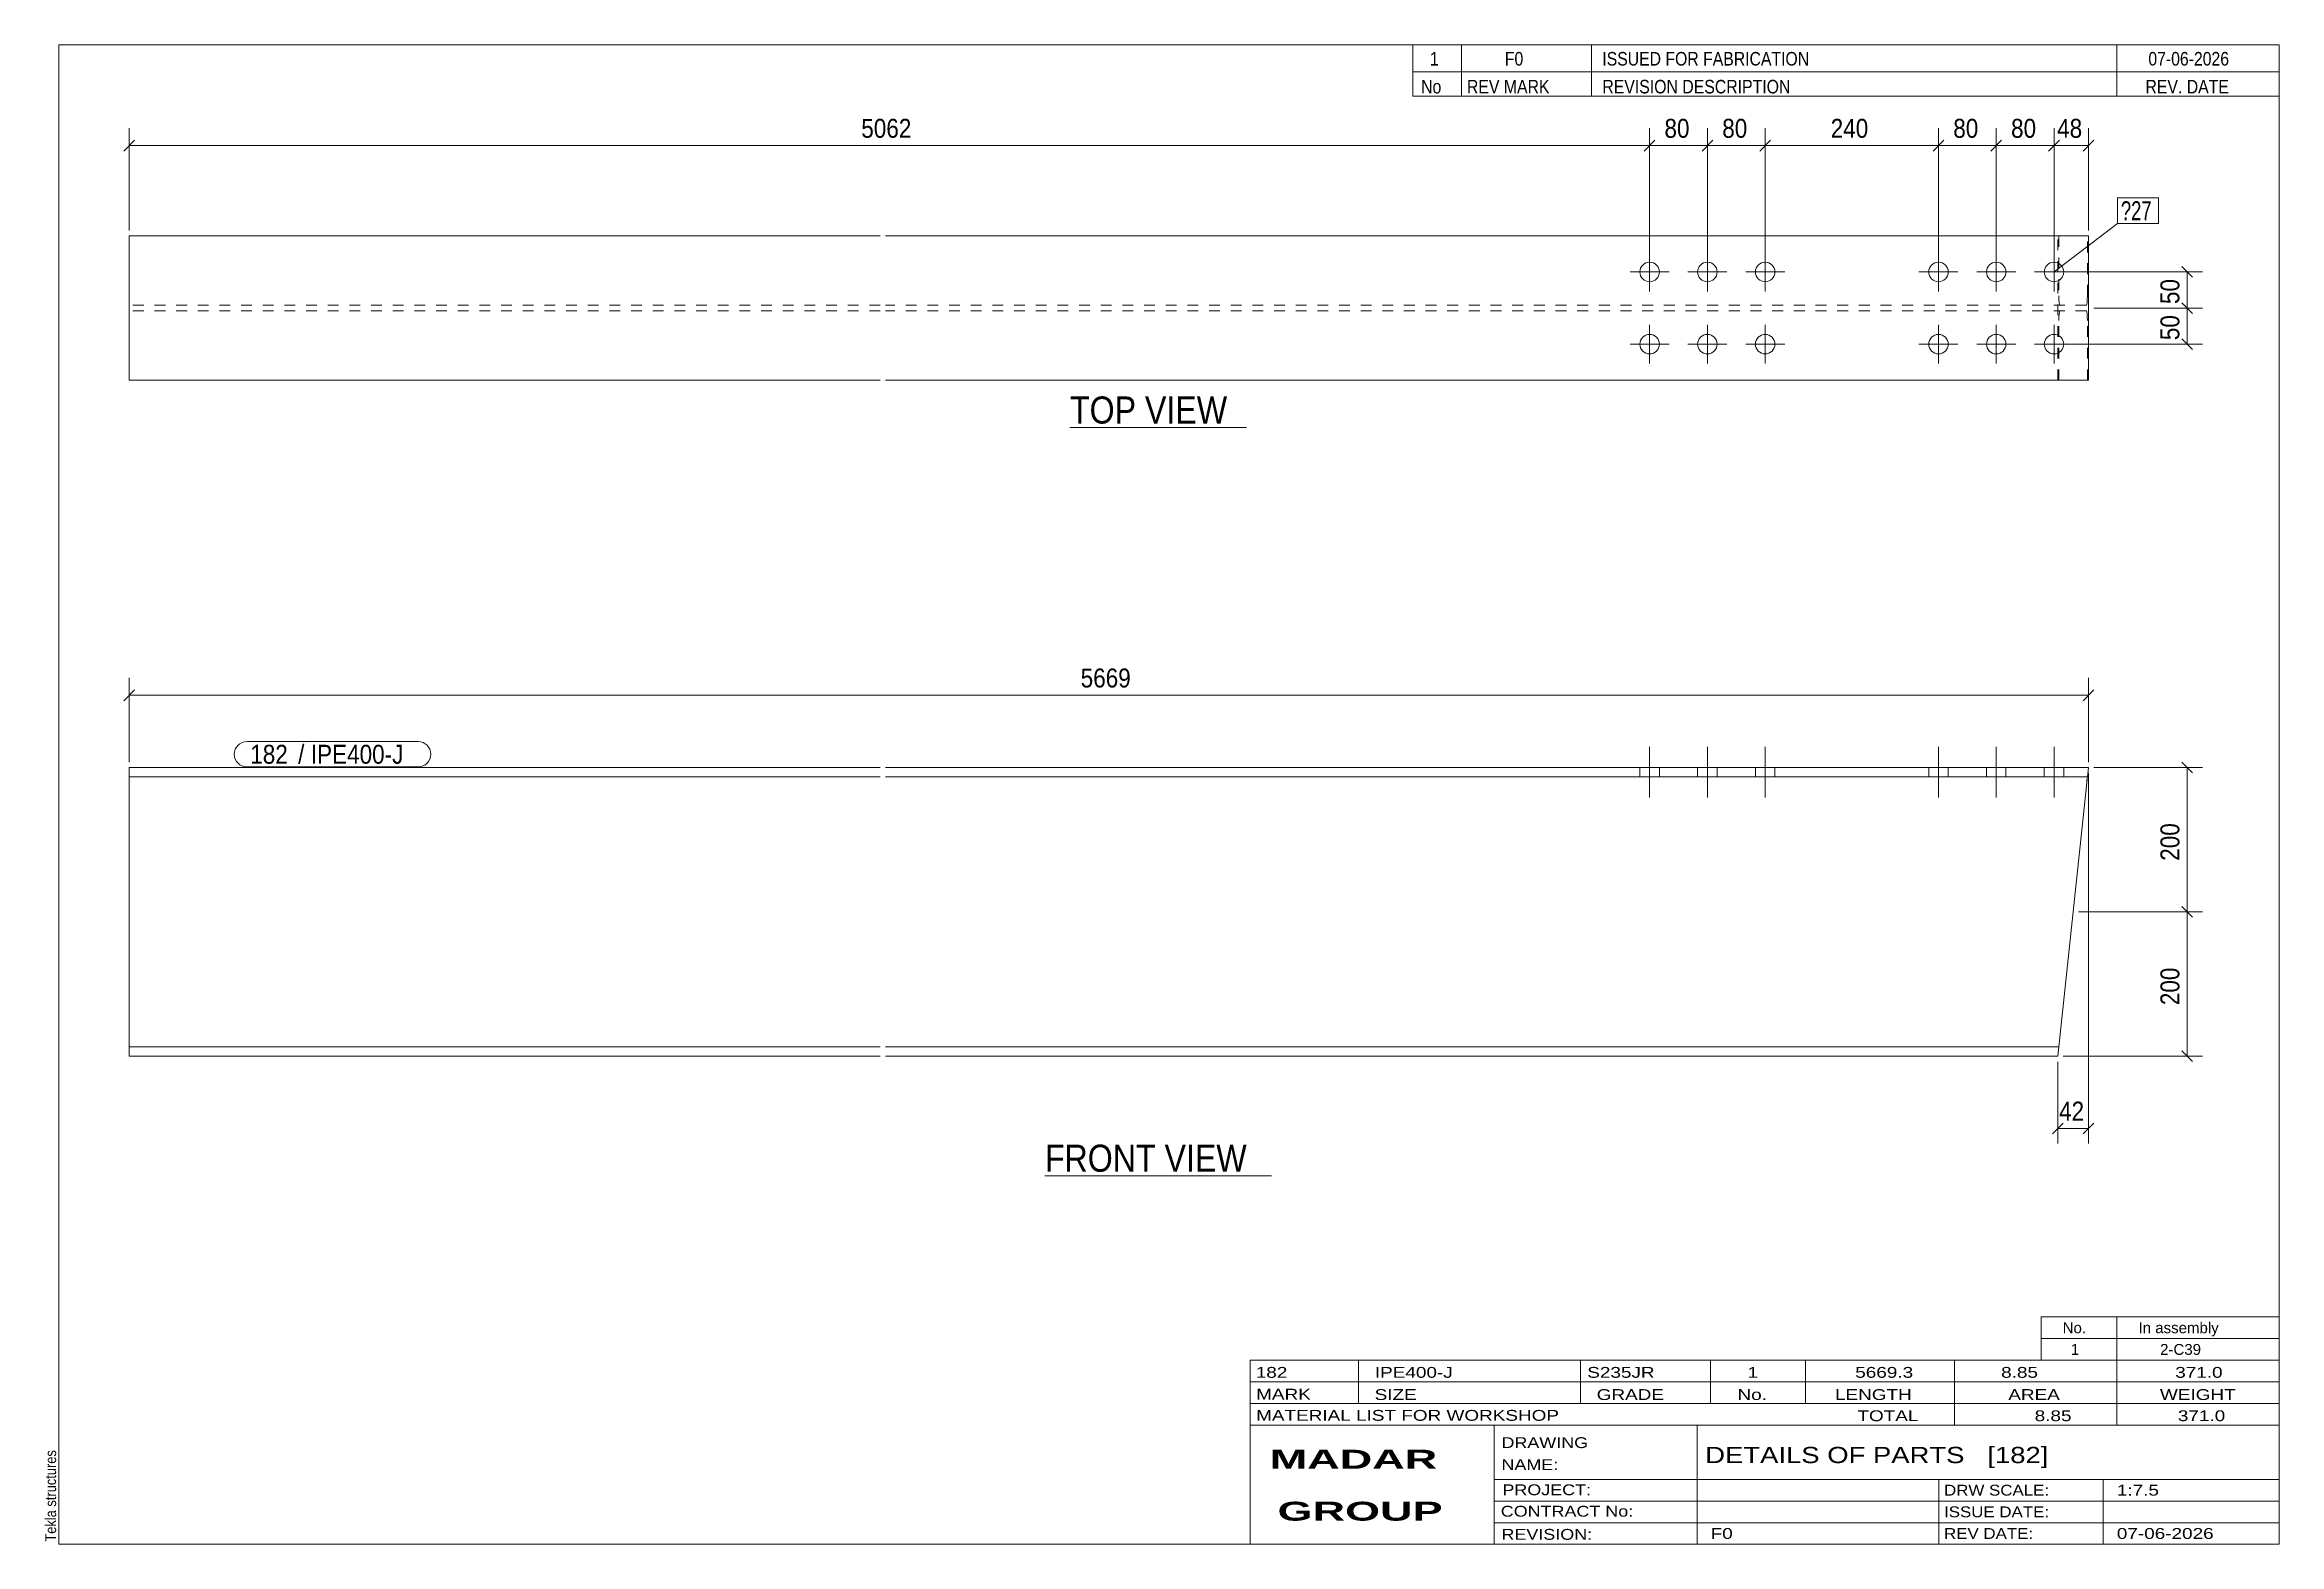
# Model space of a CAD drawing. Header units: millimetres. Extents: x 2 to 415, y 5 to 282.
import ezdxf

# ---------------------------------------------------------------- set-up
doc = ezdxf.new("R2010")
doc.units = ezdxf.units.MM
doc.linetypes.add('XKITLINE00', pattern=[0])
doc.linetypes.add('XKITLINE02', pattern=[4, 2, -2])
for name, color, linetype, lineweight in [('Bolt', 3, 'Continuous', 0), ('BoltMark', 7, 'Continuous', 0), ('Dimensions', 7, 'Continuous', 0), ('DrawingSheet', 5, 'Continuous', 0), ('OtherObjectType', 7, 'Continuous', 0), ('Part', 2, 'Continuous', 0), ('PartMark', 7, 'Continuous', 0)]:
    doc.layers.add(name, color=color, linetype=linetype, lineweight=lineweight)
doc.styles.add('ARIAL', font='ARIAL.TTF')
doc.styles.add('ARIAL_BOLD', font='ARIALBD.TTF')
doc.styles.add('ARIAL_NARROW', font='ARIALN.TTF')

# ---------------------------------------------------------------- blocks, each defined once
blk = doc.blocks.new('*A1')
at = {"layer": 'Bolt', "color": 3, "linetype": 'XKITLINE00', "lineweight": 0}
for p, q in [((298.73, 142.95), (298.73, 152.28)), ((298.73, 142.95), (298.73, 152.28)), ((309.4, 142.95), (309.4, 152.28)), ((309.4, 142.95), (309.4, 152.28)), ((320.07, 142.95), (320.07, 152.28)), ((320.07, 142.95), (320.07, 152.28)), ((352.07, 142.95), (352.07, 152.28)), ((352.07, 142.95), (352.07, 152.28)), ((362.73, 142.95), (362.73, 152.28)), ((362.73, 142.95), (362.73, 152.28)), ((373.4, 142.95), (373.4, 152.28)), ((373.4, 142.95), (373.4, 152.28)), ((296.93, 148.48), (296.93, 146.75)), ((296.93, 148.48), (296.93, 146.75)), ((300.53, 148.48), (300.53, 146.75)), ((300.53, 148.48), (300.53, 146.75)), ((307.6, 148.48), (307.6, 146.75)), ((307.6, 148.48), (307.6, 146.75)), ((311.2, 148.48), (311.2, 146.75)), ((311.2, 148.48), (311.2, 146.75)), ((318.27, 148.48), (318.27, 146.75)), ((318.27, 148.48), (318.27, 146.75)), ((321.87, 148.48), (321.87, 146.75)), ((321.87, 148.48), (321.87, 146.75)), ((350.27, 148.48), (350.27, 146.75)), ((350.27, 148.48), (350.27, 146.75)), ((353.87, 148.48), (353.87, 146.75)), ((353.87, 148.48), (353.87, 146.75)), ((360.93, 148.48), (360.93, 146.75)), ((360.93, 148.48), (360.93, 146.75)), ((364.53, 148.48), (364.53, 146.75)), ((364.53, 148.48), (364.53, 146.75)), ((371.6, 148.48), (371.6, 146.75)), ((371.6, 148.48), (371.6, 146.75)), ((375.2, 148.48), (375.2, 146.75)), ((375.2, 148.48), (375.2, 146.75))]:
    blk.add_line(p, q, dxfattribs=at)
blk = doc.blocks.new('*A2')
at = {"layer": 'Part', "color": 2, "linetype": 'XKITLINE00', "lineweight": 0}
for p, q in [((18, 95.15), (18, 148.48)), ((18, 148.48), (156.67, 148.48)), ((156.67, 146.75), (18, 146.75)), ((157.67, 148.48), (379.75, 148.48)), ((379.57, 146.75), (157.67, 146.75)), ((379.38, 145.02), (374.12, 95.15)), ((379.55, 146.62), (379.38, 145.02)), ((379.57, 146.75), (379.55, 146.62)), ((379.75, 148.48), (379.57, 146.75)), ((156.67, 96.88), (18, 96.88)), ((156.67, 95.15), (18, 95.15)), ((374.31, 96.88), (157.67, 96.88)), ((374.12, 95.15), (157.67, 95.15))]:
    blk.add_line(p, q, dxfattribs=at)
at = {"layer": 'Part', "color": 7, "linetype": 'XKITLINE02', "lineweight": 0}
for p, q in [((379.38, 145.02), (379.51, 146.24)), ((374.32, 97.02), (374.31, 96.88))]:
    blk.add_line(p, q, dxfattribs=at)
blk = doc.blocks.new('*A3')
at = {"layer": 'Bolt', "color": 3, "linetype": 'XKITLINE00', "lineweight": 0}
for p, q in [((298.73, 243.62), (298.73, 236.42)), ((309.4, 243.62), (309.4, 236.42)), ((320.07, 243.62), (320.07, 236.42)), ((352.07, 243.62), (352.07, 236.42)), ((362.73, 243.62), (362.73, 236.42)), ((373.4, 243.62), (373.4, 236.42)), ((295.13, 240.02), (302.33, 240.02)), ((305.8, 240.02), (313, 240.02)), ((316.47, 240.02), (323.67, 240.02)), ((348.47, 240.02), (355.67, 240.02)), ((359.13, 240.02), (366.33, 240.02)), ((369.8, 240.02), (377, 240.02)), ((298.73, 230.28), (298.73, 223.08)), ((309.4, 230.28), (309.4, 223.08)), ((320.07, 230.28), (320.07, 223.08)), ((352.07, 230.28), (352.07, 223.08)), ((362.73, 230.28), (362.73, 223.08)), ((373.4, 230.28), (373.4, 223.08)), ((295.13, 226.68), (302.33, 226.68)), ((305.8, 226.68), (313, 226.68)), ((316.47, 226.68), (323.67, 226.68)), ((348.47, 226.68), (355.67, 226.68)), ((359.13, 226.68), (366.33, 226.68)), ((369.8, 226.68), (377, 226.68))]:
    blk.add_line(p, q, dxfattribs=at)
for centre in [(298.73, 240.02), (309.4, 240.02), (320.07, 240.02), (352.07, 240.02), (362.73, 240.02), (373.4, 240.02), (298.73, 226.68), (309.4, 226.68), (320.07, 226.68), (352.07, 226.68), (362.73, 226.68), (373.4, 226.68)]:
    blk.add_circle(centre, 1.8, dxfattribs=at)
blk = doc.blocks.new('*A4')
at = {"layer": 'Part', "color": 2, "linetype": 'XKITLINE00', "lineweight": 0}
for p, q in [((18, 220.02), (18, 246.68)), ((156.67, 246.68), (18, 246.68)), ((379.75, 246.68), (157.67, 246.68)), ((379.75, 220.02), (379.75, 246.68)), ((18, 220.02), (156.67, 220.02)), ((157.67, 220.02), (379.75, 220.02))]:
    blk.add_line(p, q, dxfattribs=at)
at = {"layer": 'Part', "color": 7, "linetype": 'XKITLINE02', "lineweight": 0}
for p, q in [((374.12, 220.02), (374.12, 246.68)), ((374.31, 246.68), (374.31, 235.62)), ((379.57, 235.62), (379.57, 246.68)), ((374.31, 235.62), (374.32, 234.95)), ((379.55, 234.95), (379.57, 235.62)), ((156.67, 233.88), (18, 233.88)), ((156.67, 232.82), (18, 232.82)), ((379.38, 233.88), (157.67, 233.88)), ((379.38, 232.82), (157.67, 232.82)), ((374.32, 231.75), (374.31, 231.08)), ((374.31, 220.02), (374.31, 231.08)), ((374.32, 234.95), (374.36, 234.39)), ((374.36, 232.31), (374.32, 231.75)), ((374.36, 234.39), (374.42, 234.02)), ((374.42, 232.68), (374.36, 232.31)), ((374.42, 234.02), (374.49, 233.88)), ((374.49, 232.82), (374.42, 232.68)), ((379.38, 233.88), (379.45, 234.02)), ((379.45, 232.68), (379.38, 232.82)), ((379.45, 234.02), (379.51, 234.39)), ((379.51, 232.31), (379.45, 232.68)), ((379.51, 234.39), (379.55, 234.95)), ((379.55, 231.75), (379.51, 232.31)), ((379.57, 231.08), (379.55, 231.75)), ((379.57, 220.02), (379.57, 231.08))]:
    blk.add_line(p, q, dxfattribs=at)
blk = doc.blocks.new('*A5')
at = {"layer": 'DrawingSheet', "color": 5, "linetype": 'XKITLINE00', "lineweight": 0}
for p, q in [((415, 282), (5, 282)), ((5, 282), (5, 5)), ((415, 5), (415, 282)), ((5, 5), (415, 5))]:
    blk.add_line(p, q, dxfattribs=at)
at = {"layer": 'DrawingSheet', "color": 5, "style": 'ARIAL', "width": 0.85}
blk.add_text('Tekla structures', height=2, rotation=90, dxfattribs=at).set_placement((4.5, 5.5))
blk = doc.blocks.new('*A6')
at = {"layer": 'OtherObjectType', "color": 7, "linetype": 'XKITLINE00', "lineweight": 0}
for p, q in [((371, 47), (415, 47)), ((371, 43), (371, 47)), ((385, 43), (385, 47)), ((415, 43), (415, 47)), ((371, 43), (415, 43)), ((371, 39), (371, 43)), ((385, 39), (385, 43)), ((415, 39), (415, 43)), ((371, 39), (415, 39))]:
    blk.add_line(p, q, dxfattribs=at)
at = {"layer": 'OtherObjectType', "color": 7, "style": 'ARIAL_NARROW', "width": 1.211571}
for s, p in [('No.', (375, 44)), ('In assembly', (389, 44)), ('1', (376.5, 40)), ('2-C39', (392.99, 40))]:
    blk.add_text(s, height=2, dxfattribs=at).set_placement(p)
blk = doc.blocks.new('*A7')
at = {"layer": 'OtherObjectType', "color": 7, "linetype": 'XKITLINE00', "lineweight": 0}
for p, q in [((255, 282), (415, 282)), ((415, 282), (255, 282)), ((255, 282), (255, 277)), ((264, 282), (264, 277)), ((288, 282), (288, 277)), ((385, 282), (385, 277)), ((415, 282), (415, 277)), ((255, 277), (415, 277)), ((255, 277), (255, 272.5)), ((255, 277), (415, 277)), ((264, 277), (264, 272.5)), ((288, 277), (288, 272.5)), ((385, 277), (385, 272.5)), ((415, 277), (415, 272.5)), ((415, 272.5), (255, 272.5))]:
    blk.add_line(p, q, dxfattribs=at)
at = {"layer": 'OtherObjectType', "color": 7, "style": 'ARIAL_NARROW'}
for s, width, p in [('1', 1.017001, (258.16, 278.15)), ('F0', 1.017001, (272, 278.15)), ('ISSUED FOR FABRICATION', 1.017001, (290, 278.15)), ('07-06-2026', 1.017001, (390.82, 278.15)), ('No', 1.02, (256.54, 273)), ('REV MARK', 1.02, (265, 273)), ('REVISION DESCRIPTION', 1.02, (290, 273)), ('REV. DATE', 1.02, (390.28, 273))]:
    blk.add_text(s, height=2.5, dxfattribs=dict(at, width=width)).set_placement(p)
blk = doc.blocks.new('*A8')
at = {"layer": 'OtherObjectType', "color": 7, "linetype": 'XKITLINE00', "lineweight": 0}
for p, q in [((225, 39), (415, 39)), ((225, 39), (225, 35)), ((225, 39), (415, 39)), ((245, 35), (245, 39)), ((286, 35), (286, 39)), ((310, 35), (310, 39)), ((327.5, 35), (327.5, 39)), ((355, 35), (355, 39)), ((385, 35), (385, 39)), ((415, 35), (415, 39)), ((225, 35), (415, 35)), ((225, 35), (225, 5)), ((225, 35), (415, 35)), ((245, 31), (245, 35)), ((286, 31), (286, 35)), ((310, 31), (310, 35)), ((327.5, 31), (327.5, 35)), ((355, 31), (355, 35)), ((385, 31), (385, 35)), ((415, 31), (415, 35)), ((225, 31), (415, 31)), ((355, 27), (355, 31)), ((385, 27), (385, 31)), ((415, 27), (415, 31)), ((225, 27), (415, 27)), ((270, 21), (270, 27)), ((307.5, 17), (307.5, 27)), ((415, 21), (415, 27)), ((270, 21), (270, 5)), ((415, 17), (415, 21)), ((270, 17), (415, 17)), ((307.5, 5), (307.5, 17)), ((352.16, 13), (352.16, 17)), ((382.5, 5), (382.5, 17)), ((415, 13), (415, 17)), ((270, 13), (415, 13)), ((352.16, 5), (352.16, 13)), ((415, 9), (415, 13)), ((270, 9), (415, 9)), ((415, 5), (415, 9)), ((225, 5), (415, 5)), ((262.5, 5), (415, 5))]:
    blk.add_line(p, q, dxfattribs=at)
at = {"layer": 'OtherObjectType', "color": 7, "style": 'ARIAL_NARROW'}
for s, height, width, p in [('182', 2, 1.525501, (226.01, 35.76)), ('IPE400-J', 2, 1.525501, (248, 35.76)), ('S235JR', 2, 1.525501, (287.22, 35.76)), ('1', 2, 1.525501, (316.82, 35.76)), ('5669.3', 2, 1.525501, (336.7, 35.76)), ('8.85', 2, 1.525501, (363.64, 35.76)), ('371.0', 2, 1.525501, (395.78, 35.76)), ('MARK', 2, 1.525501, (226.08, 31.73)), ('SIZE', 2, 1.525501, (247.96, 31.66)), ('GRADE', 2, 1.525501, (288.96, 31.66)), ('No.', 2, 1.525501, (314.96, 31.66)), ('LENGTH', 2, 1.525501, (332.96, 31.66)), ('AREA', 2, 1.525501, (364.96, 31.66)), ('WEIGHT', 2, 1.525501, (392.96, 31.66)), ('MATERIAL LIST FOR WORKSHOP', 2, 1.525501, (226.08, 27.82)), ('TOTAL', 2, 1.525501, (337.1, 27.75)), ('8.85', 2, 1.525501, (369.83, 27.75)), ('371.0', 2, 1.525501, (396.27, 27.75)), ('DRAWING', 2, 1.445, (271.38, 22.78)), ('NAME:', 2, 1.445, (271.38, 18.72)), ('DETAILS OF PARTS   [182]', 3, 1.474651, (309, 20)), ('PROJECT:', 2, 1.445, (271.55, 14.07)), ('DRW SCALE:', 2, 1.36, (353.1, 14)), ('1:7.5', 2, 1.525501, (385, 14)), ('CONTRACT No:', 2, 1.445, (271.25, 10.11)), ('ISSUE DATE:', 2, 1.36, (353.1, 10)), ('REVISION:', 2, 1.445, (271.38, 5.84)), ('F0', 2, 1.525501, (310, 6)), ('REV DATE:', 2, 1.36, (353.1, 6)), ('07-06-2026', 2, 1.525501, (385, 6))]:
    blk.add_text(s, height=height, dxfattribs=dict(at, width=width)).set_placement(p)
at = {"layer": 'OtherObjectType', "color": 1, "style": 'ARIAL_BOLD', "width": 1.7}
for s, p in [('MADAR ', (228.58, 18.97)), ('GROUP', (230.03, 9.37))]:
    blk.add_text(s, height=3.5, dxfattribs=at).set_placement(p)
blk = doc.blocks.new('*A9')
at = {"layer": 'Dimensions', "color": 7, "linetype": 'XKITLINE00', "lineweight": 0}
for p, q in [((377.94, 121.82), (400.8, 121.82)), ((397.01, 122.81), (398.99, 120.83)), ((398, 95.15), (398, 121.82)), ((375.12, 95.15), (400.8, 95.15)), ((397.01, 96.14), (398.99, 94.16))]:
    blk.add_line(p, q, dxfattribs=at)
at = {"layer": 'Dimensions', "color": 3}
for p in [(398, 121.82), (398, 95.15)]:
    blk.add_point(p, dxfattribs=at)
at = {"layer": 'Dimensions', "color": 3, "style": 'ARIAL', "width": 0.85}
blk.add_text('200', height=3.5, rotation=90.0002, dxfattribs=at).set_placement((396.55, 104.59))
blk = doc.blocks.new('*A10')
at = {"layer": 'Dimensions', "color": 7, "linetype": 'XKITLINE00', "lineweight": 0}
for p, q in [((397.01, 149.47), (398.99, 147.49)), ((380.75, 148.48), (400.8, 148.48)), ((398, 121.82), (398, 148.48)), ((377.94, 121.82), (400.8, 121.82)), ((397.01, 122.81), (398.99, 120.83))]:
    blk.add_line(p, q, dxfattribs=at)
at = {"layer": 'Dimensions', "color": 3}
for p in [(398, 148.48), (398, 121.82)]:
    blk.add_point(p, dxfattribs=at)
at = {"layer": 'Dimensions', "color": 3, "style": 'ARIAL', "width": 0.85}
blk.add_text('200', height=3.5, rotation=90.0002, dxfattribs=at).set_placement((396.55, 131.26))
blk = doc.blocks.new('*A11')
at = {"layer": 'Dimensions', "color": 7, "linetype": 'XKITLINE00', "lineweight": 0}
for p, q in [((18.99, 162.81), (17.01, 160.83)), ((18, 149.48), (18, 165.02)), ((18, 161.82), (379.75, 161.82)), ((380.74, 162.81), (378.76, 160.83)), ((379.75, 149.48), (379.75, 165.02))]:
    blk.add_line(p, q, dxfattribs=at)
at = {"layer": 'Dimensions', "color": 3}
for p in [(18, 161.82), (379.75, 161.82)]:
    blk.add_point(p, dxfattribs=at)
at = {"layer": 'Dimensions', "color": 3, "style": 'ARIAL', "width": 0.85}
blk.add_text('5669', height=3.5, dxfattribs=at).set_placement((193.68, 163.27))
blk = doc.blocks.new('*A12')
at = {"layer": 'Dimensions', "color": 7, "linetype": 'XKITLINE00', "lineweight": 0}
for p, q in [((379.75, 147.48), (379.75, 79.02)), ((374.12, 94.15), (374.12, 79.02)), ((375.11, 82.81), (373.13, 80.83)), ((380.74, 82.81), (378.76, 80.83)), ((374.12, 81.82), (379.75, 81.82))]:
    blk.add_line(p, q, dxfattribs=at)
at = {"layer": 'Dimensions', "color": 3}
for p in [(374.12, 81.82), (379.75, 81.82)]:
    blk.add_point(p, dxfattribs=at)
at = {"layer": 'Dimensions', "color": 3, "style": 'ARIAL', "width": 0.85}
blk.add_text('42', height=3.5, dxfattribs=at).set_placement((374.34, 83.27))
blk = doc.blocks.new('*A13')
at = {"layer": 'PartMark', "color": 7, "linetype": 'XKITLINE00', "lineweight": 0}
for p, q in [((39.75, 153.28), (71.34, 153.28)), ((39.75, 148.58), (71.34, 148.58))]:
    blk.add_line(p, q, dxfattribs=at)
for centre, start, end in [((39.75, 150.93), 90, 270), ((71.34, 150.93), 270, 90)]:
    blk.add_arc(centre, 2.35, start, end, dxfattribs=at)
at = {"layer": 'PartMark', "color": 1, "style": 'ARIAL', "width": 0.85}
blk.add_text('182', height=3.5, dxfattribs=at).set_placement((40.35, 149.18))
at = {"layer": 'PartMark', "color": 3, "style": 'ARIAL', "width": 0.85}
for s, p in [('/', (49.19, 149.18)), ('IPE400-J', (51.53, 149.18))]:
    blk.add_text(s, height=3.5, dxfattribs=at).set_placement(p)
blk = doc.blocks.new('*A14')
at = {"layer": 'OtherObjectType', "color": 7, "linetype": 'XKITLINE00', "lineweight": 0}
blk.add_line((187.07, 73.07), (228.93, 73.07), dxfattribs=at)
at = {"layer": 'OtherObjectType', "color": 3, "style": 'ARIAL', "width": 0.85}
blk.add_text('FRONT VIEW', height=5, dxfattribs=at).set_placement((187.07, 73.82))
blk = doc.blocks.new('*A15')
at = {"layer": 'Dimensions', "color": 7, "linetype": 'XKITLINE00', "lineweight": 0}
for p, q in [((380.75, 233.35), (400.8, 233.35)), ((397.01, 234.34), (398.99, 232.36)), ((398, 226.68), (398, 233.35)), ((397.01, 227.67), (398.99, 225.69)), ((374.4, 226.68), (400.8, 226.68))]:
    blk.add_line(p, q, dxfattribs=at)
at = {"layer": 'Dimensions', "color": 3}
for p in [(398, 233.35), (398, 226.68)]:
    blk.add_point(p, dxfattribs=at)
at = {"layer": 'Dimensions', "color": 3, "style": 'ARIAL', "width": 0.85}
blk.add_text('50', height=3.5, rotation=90.0002, dxfattribs=at).set_placement((396.55, 227.42))
blk = doc.blocks.new('*A16')
at = {"layer": 'Dimensions', "color": 7, "linetype": 'XKITLINE00', "lineweight": 0}
for p, q in [((374.4, 240.02), (400.8, 240.02)), ((397.01, 241.01), (398.99, 239.03)), ((398, 233.35), (398, 240.02)), ((380.75, 233.35), (400.8, 233.35)), ((397.01, 234.34), (398.99, 232.36))]:
    blk.add_line(p, q, dxfattribs=at)
at = {"layer": 'Dimensions', "color": 3}
for p in [(398, 240.02), (398, 233.35)]:
    blk.add_point(p, dxfattribs=at)
at = {"layer": 'Dimensions', "color": 3, "style": 'ARIAL', "width": 0.85}
blk.add_text('50', height=3.5, rotation=90.0002, dxfattribs=at).set_placement((396.55, 234.09))
blk = doc.blocks.new('*A17')
at = {"layer": 'Dimensions', "color": 7, "linetype": 'XKITLINE00', "lineweight": 0}
for p, q in [((18.99, 264.34), (17.01, 262.36)), ((18, 247.68), (18, 266.55)), ((299.72, 264.34), (297.74, 262.36)), ((298.73, 241.02), (298.73, 266.55)), ((18, 263.35), (298.73, 263.35))]:
    blk.add_line(p, q, dxfattribs=at)
at = {"layer": 'Dimensions', "color": 3}
for p in [(18, 263.35), (298.73, 263.35)]:
    blk.add_point(p, dxfattribs=at)
at = {"layer": 'Dimensions', "color": 3, "style": 'ARIAL', "width": 0.85}
blk.add_text('5062', height=3.5, dxfattribs=at).set_placement((153.17, 264.8))
blk = doc.blocks.new('*A18')
at = {"layer": 'Dimensions', "color": 7, "linetype": 'XKITLINE00', "lineweight": 0}
for p, q in [((299.72, 264.34), (297.74, 262.36)), ((298.73, 241.02), (298.73, 266.55)), ((310.39, 264.34), (308.41, 262.36)), ((309.4, 241.02), (309.4, 266.55)), ((298.73, 263.35), (309.4, 263.35))]:
    blk.add_line(p, q, dxfattribs=at)
at = {"layer": 'Dimensions', "color": 3}
for p in [(298.73, 263.35), (309.4, 263.35)]:
    blk.add_point(p, dxfattribs=at)
at = {"layer": 'Dimensions', "color": 3, "style": 'ARIAL', "width": 0.85}
blk.add_text('80', height=3.5, dxfattribs=at).set_placement((301.47, 264.8))
blk = doc.blocks.new('*A19')
at = {"layer": 'Dimensions', "color": 7, "linetype": 'XKITLINE00', "lineweight": 0}
for p, q in [((310.39, 264.34), (308.41, 262.36)), ((309.4, 241.02), (309.4, 266.55)), ((321.06, 264.34), (319.08, 262.36)), ((320.07, 241.02), (320.07, 266.55)), ((309.4, 263.35), (320.07, 263.35))]:
    blk.add_line(p, q, dxfattribs=at)
at = {"layer": 'Dimensions', "color": 3}
for p in [(309.4, 263.35), (320.07, 263.35)]:
    blk.add_point(p, dxfattribs=at)
at = {"layer": 'Dimensions', "color": 3, "style": 'ARIAL', "width": 0.85}
blk.add_text('80', height=3.5, dxfattribs=at).set_placement((312.14, 264.8))
blk = doc.blocks.new('*A20')
at = {"layer": 'Dimensions', "color": 7, "linetype": 'XKITLINE00', "lineweight": 0}
for p, q in [((321.06, 264.34), (319.08, 262.36)), ((320.07, 241.02), (320.07, 266.55)), ((353.06, 264.34), (351.08, 262.36)), ((352.07, 241.02), (352.07, 266.55)), ((320.07, 263.35), (352.07, 263.35))]:
    blk.add_line(p, q, dxfattribs=at)
at = {"layer": 'Dimensions', "color": 3}
for p in [(320.07, 263.35), (352.07, 263.35)]:
    blk.add_point(p, dxfattribs=at)
at = {"layer": 'Dimensions', "color": 3, "style": 'ARIAL', "width": 0.85}
blk.add_text('240', height=3.5, dxfattribs=at).set_placement((332.17, 264.8))
blk = doc.blocks.new('*A21')
at = {"layer": 'Dimensions', "color": 7, "linetype": 'XKITLINE00', "lineweight": 0}
for p, q in [((353.06, 264.34), (351.08, 262.36)), ((352.07, 241.02), (352.07, 266.55)), ((363.72, 264.34), (361.74, 262.36)), ((362.73, 241.02), (362.73, 266.55)), ((352.07, 263.35), (362.73, 263.35))]:
    blk.add_line(p, q, dxfattribs=at)
at = {"layer": 'Dimensions', "color": 3}
for p in [(352.07, 263.35), (362.73, 263.35)]:
    blk.add_point(p, dxfattribs=at)
at = {"layer": 'Dimensions', "color": 3, "style": 'ARIAL', "width": 0.85}
blk.add_text('80', height=3.5, dxfattribs=at).set_placement((354.8, 264.8))
blk = doc.blocks.new('*A22')
at = {"layer": 'Dimensions', "color": 7, "linetype": 'XKITLINE00', "lineweight": 0}
for p, q in [((363.72, 264.34), (361.74, 262.36)), ((362.73, 241.02), (362.73, 266.55)), ((374.39, 264.34), (372.41, 262.36)), ((373.4, 241.02), (373.4, 266.55)), ((362.73, 263.35), (373.4, 263.35))]:
    blk.add_line(p, q, dxfattribs=at)
at = {"layer": 'Dimensions', "color": 3}
for p in [(362.73, 263.35), (373.4, 263.35)]:
    blk.add_point(p, dxfattribs=at)
at = {"layer": 'Dimensions', "color": 3, "style": 'ARIAL', "width": 0.85}
blk.add_text('80', height=3.5, dxfattribs=at).set_placement((365.47, 264.8))
blk = doc.blocks.new('*A23')
at = {"layer": 'Dimensions', "color": 7, "linetype": 'XKITLINE00', "lineweight": 0}
for p, q in [((374.39, 264.34), (372.41, 262.36)), ((373.4, 241.02), (373.4, 266.55)), ((380.74, 264.34), (378.76, 262.36)), ((379.75, 247.68), (379.75, 266.55)), ((373.4, 263.35), (379.75, 263.35))]:
    blk.add_line(p, q, dxfattribs=at)
at = {"layer": 'Dimensions', "color": 3}
for p in [(373.4, 263.35), (379.75, 263.35)]:
    blk.add_point(p, dxfattribs=at)
at = {"layer": 'Dimensions', "color": 3, "style": 'ARIAL', "width": 0.85}
blk.add_text('48', height=3.5, dxfattribs=at).set_placement((373.98, 264.8))
blk = doc.blocks.new('*A24')
at = {"layer": 'BoltMark', "color": 7, "linetype": 'XKITLINE00', "lineweight": 0}
for p, q in [((385.14, 253.68), (392.72, 253.68)), ((385.14, 248.98), (385.14, 253.68)), ((392.72, 248.98), (392.72, 253.68)), ((373.4, 240.02), (385.14, 248.98)), ((385.14, 248.98), (392.72, 248.98))]:
    blk.add_line(p, q, dxfattribs=at)
at = {"layer": 'BoltMark', "color": 3, "style": 'ARIAL_NARROW', "width": 0.85}
blk.add_text('?27', height=3.5, dxfattribs=at).set_placement((385.74, 249.58))
blk = doc.blocks.new('*A25')
at = {"layer": 'OtherObjectType', "color": 7, "linetype": 'XKITLINE00', "lineweight": 0}
blk.add_line((191.7, 211.27), (224.3, 211.27), dxfattribs=at)
at = {"layer": 'OtherObjectType', "color": 3, "style": 'ARIAL', "width": 0.85}
blk.add_text('TOP VIEW', height=5, dxfattribs=at).set_placement((191.7, 212.02))

msp = doc.modelspace()

# ---------------------------------------------------------------- block references
at = {"lineweight": 0}
for name in ['*A5', '*A7', '*A17', '*A18', '*A19', '*A20', '*A21', '*A22', '*A23', '*A24', '*A4', '*A3', '*A16', '*A15', '*A25', '*A11', '*A13', '*A1', '*A10', '*A2', '*A12', '*A9', '*A14', '*A6', '*A8']:
    msp.add_blockref(name, (0, 0), dxfattribs=at)

doc.saveas('drawing.dxf')
